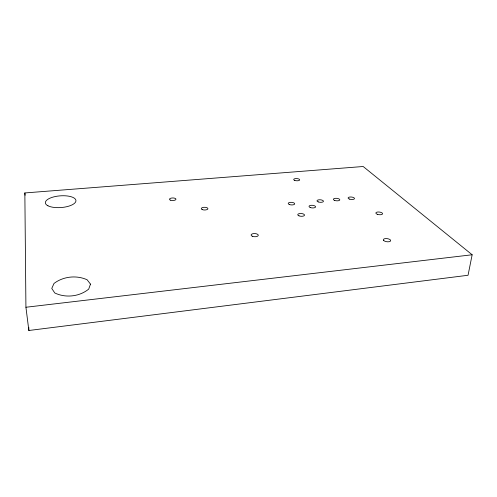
<?xml version="1.0" encoding="UTF-8"?>
<svg xmlns="http://www.w3.org/2000/svg" width="497" height="497" viewBox="0 0 497 497"><rect width="100%" height="100%" fill="white"/><g stroke="black" fill="none" stroke-linecap="round" stroke-linejoin="round"><path stroke-width="0.75" d="M472.15 254.768L468.044 275.27L28.857 330.493L25.925 307.252L24.85 192.948L363.17 166.507L472.15 254.768L25.925 307.252M24.85 192.948L25.117 195.246M28.807 327.399L28.857 330.493M90.473 284.11L88.702 289.111C79.396 296.715 65.573 298.169 54.782 292.975L51.769 288.446L54.011 283.445C63.299 276.382 76.526 274.947 87.143 279.786L90.473 284.11M334.674 200.421A3.224 1.242 5 0 0 339.786 199.949A3.224 1.242 5 0 0 335.32 198.328A3.224 1.242 5 0 0 334.674 200.421M252.265 236.224A3.591 1.59 2.5 0 0 258.204 235.609A3.591 1.59 2.5 0 0 253.638 233.584A3.591 1.59 2.5 0 0 252.265 236.224M318.242 201.906A3.237 1.261 4.5 0 0 323.423 201.428A3.237 1.261 4.5 0 0 319.006 199.788A3.237 1.261 4.5 0 0 318.242 201.906M294.783 180.423A3.001 1.1 3.5 0 0 299.654 180.02A3.001 1.1 3.5 0 0 295.653 178.591A3.001 1.1 3.5 0 0 294.783 180.423M377.353 214.3A3.398 1.336 6.7 0 0 382.591 213.778A3.398 1.336 6.7 0 0 377.714 212.02A3.398 1.336 6.7 0 0 377.353 214.3M170.278 200.111A3.243 1.286 -0.6 0 0 175.789 199.632A3.243 1.286 -0.6 0 0 172.099 197.986A3.243 1.286 -0.6 0 0 170.278 200.111M349.428 199.086A3.218 1.224 5.5 0 0 354.485 198.626A3.218 1.224 5.5 0 0 349.969 197.017A3.218 1.224 5.5 0 0 349.428 199.086M383.746 240.548A3.696 1.566 7.6 0 0 390.095 241.38A3.696 1.566 7.6 0 0 387.213 238.635A3.696 1.566 7.6 0 0 383.746 240.548M202.173 209.56A3.324 1.361 0.5 0 0 207.777 209.051A3.324 1.361 0.5 0 0 203.813 207.317A3.324 1.361 0.5 0 0 202.173 209.56M289.366 204.515A3.255 1.292 3.6 0 0 294.659 204.031A3.255 1.292 3.6 0 0 290.347 202.36A3.255 1.292 3.6 0 0 289.366 204.515M310.265 207.516A3.293 1.311 4.4 0 0 315.558 207.019A3.293 1.311 4.4 0 0 311.103 205.317A3.293 1.311 4.4 0 0 310.265 207.516M299.001 215.847A3.38 1.385 4.1 0 0 304.468 215.319A3.38 1.385 4.1 0 0 299.946 213.524A3.38 1.385 4.1 0 0 299.001 215.847M47.948 205.783A15.326 5.865 -4.3 0 0 74.37 203.416A15.326 5.865 -4.3 0 0 59.64 195.893A15.326 5.865 -4.3 0 0 47.948 205.783"/></g></svg>
